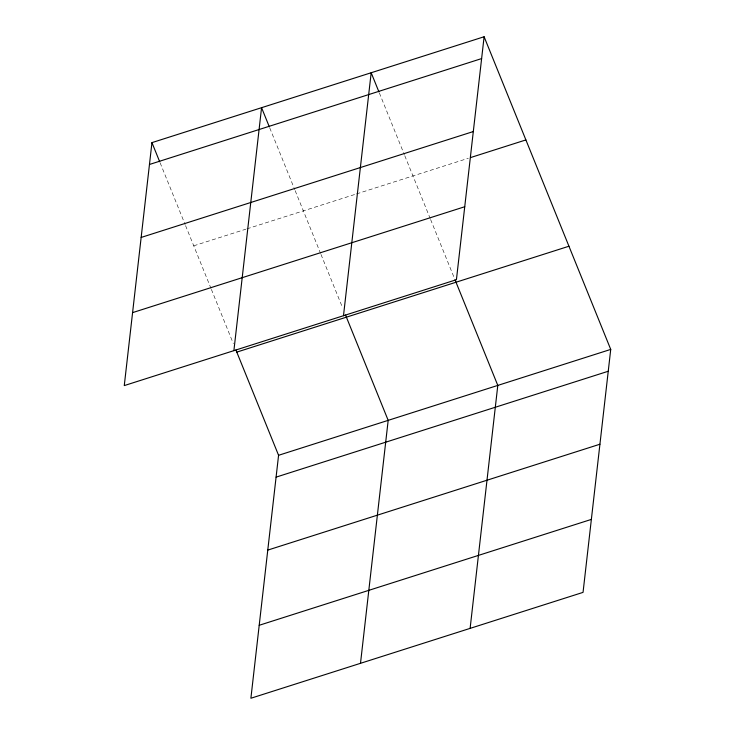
<?xml version="1.0" encoding="UTF-8"?>
<svg xmlns="http://www.w3.org/2000/svg" width="735" height="735" viewBox="0 0 735 735"><rect width="100%" height="100%" fill="white"/><g stroke="black" fill="none" stroke-linecap="round" stroke-linejoin="round"><path stroke-width="0.55" stroke-dasharray="3.67 2.76" d="M193.737 245.812L245.83 229.201M246.914 228.861L355.446 194.26M356.53 193.921L468.342 158.273M379.361 92.959L404.342 154.653M404.774 155.719L430.177 218.451M430.609 219.517L455.149 280.108M269.754 127.899L294.735 189.593M295.167 190.659L320.57 253.391M321.002 254.457L342.528 307.607M160.138 162.839L185.128 224.533M185.551 225.599L210.963 288.331M211.386 289.397L233.344 343.613"/><path stroke-width="1.1" d="M151.952 142.627L124.27 385.59L456.426 279.704L484.108 36.75L151.952 142.627L159.706 161.774M233.886 350.65L261.568 107.687L269.322 126.833M235.926 349.989L278.574 455.296L250.892 698.25L583.048 592.373L610.73 349.41L484.108 36.75M343.493 315.71L371.175 72.747L378.929 91.893M360.499 663.31L388.181 420.356L345.542 315.049M470.115 628.37L497.797 385.416L455.149 280.108M149.462 164.475L481.618 58.589M141.157 237.442L473.303 131.556M470.51 157.584L525.892 139.926M132.585 312.623L464.74 206.737M236.789 352.111L568.945 246.234M278.574 455.296L610.73 349.41M276.084 477.134L608.24 371.258M267.77 550.102L599.925 444.225M259.207 625.283L591.363 519.406"/></g></svg>
